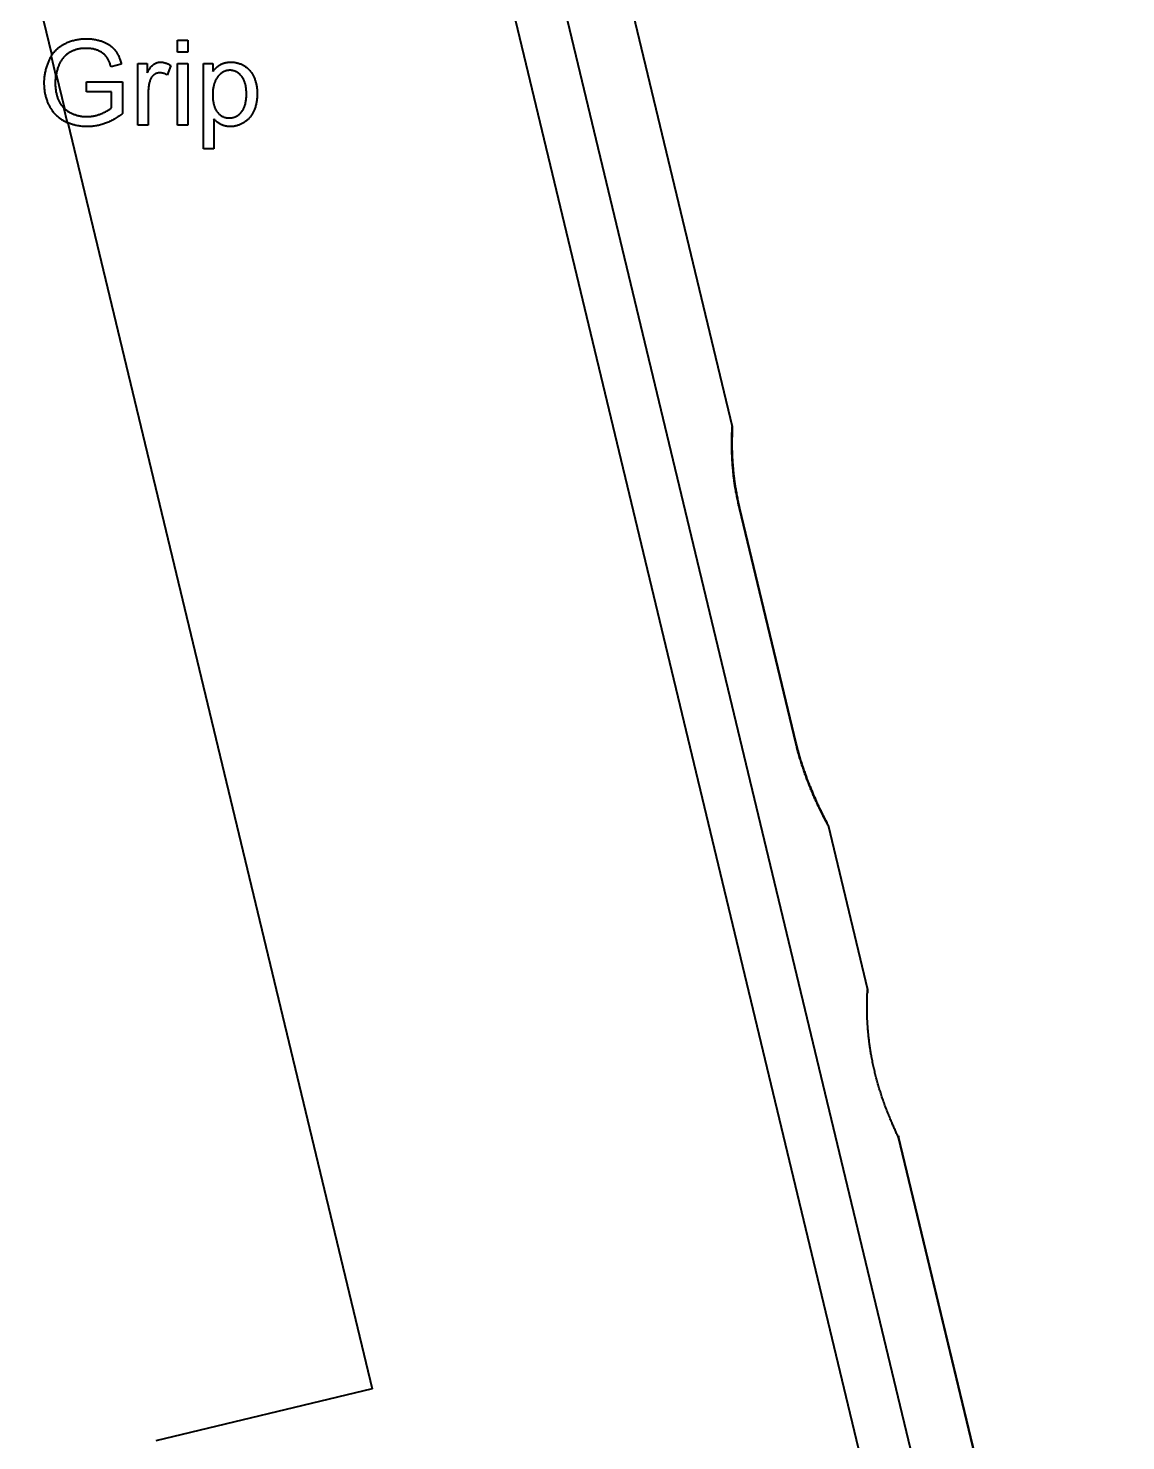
# Model space of a CAD drawing. Header units: millimetres. Extents: x 15 to 415, y 5 to 292.
# Drawn here: x 212.9 to 259.6, y 142.8 to 203 of the extents above; entities that cross this region are included whole.
import ezdxf

# ---------------------------------------------------------------- set-up
doc = ezdxf.new("R2010")
doc.units = ezdxf.units.MM
doc.layers.add('Geometrías', color=7, linetype='Continuous')

msp = doc.modelspace()

# ---------------------------------------------------------------- linework, layer by layer
at = {"layer": 'Geometrías', "linetype": 'Continuous', "lineweight": 40}
for p, q in [((228.736, 232.806), (257.394, 113.438)), ((231.589, 232.898), (242.843, 186.022)), ((255.522, 112.098), (227.198, 230.076)), ((212.85, 206.003), (213.851, 201.835)), ((219.21, 201.972), (219.21, 202.481)), ((219.21, 202.481), (219.654, 202.481)), ((219.654, 202.481), (219.654, 201.972)), ((213.826, 201.796), (214.03, 200.946)), ((219.654, 201.972), (219.21, 201.972)), ((216.815, 201.465), (216.376, 201.347)), ((217.517, 201.487), (217.917, 201.487)), ((217.517, 198.858), (217.517, 201.487)), ((217.917, 201.487), (217.917, 201.089)), ((218.93, 201.403), (218.774, 200.995)), ((219.21, 201.487), (219.654, 201.487)), ((219.21, 198.858), (219.21, 201.487)), ((219.654, 201.487), (219.654, 198.858)), ((220.317, 197.853), (220.317, 201.487)), ((220.317, 201.487), (220.715, 201.487)), ((220.715, 201.487), (220.715, 201.145)), ((214.043, 201.034), (214.394, 199.571)), ((215.332, 200.703), (216.871, 200.703)), ((215.332, 200.279), (215.332, 200.703)), ((216.871, 200.703), (216.871, 199.362)), ((216.393, 200.279), (215.332, 200.279)), ((216.393, 199.601), (216.393, 200.279)), ((214.348, 199.619), (214.503, 198.976)), ((214.541, 198.959), (227.495, 145.002)), ((217.961, 198.858), (217.517, 198.858)), ((219.654, 198.858), (219.21, 198.858)), ((220.758, 199.129), (220.758, 197.853)), ((220.758, 197.853), (220.317, 197.853)), ((242.843, 186.022), (242.843, 186.022)), ((242.856, 185.88), (242.857, 185.881)), ((242.856, 185.877), (242.856, 185.88)), ((242.857, 185.881), (242.857, 185.881)), ((243.169, 182.522), (243.15, 182.517)), ((245.551, 172.517), (243.15, 182.517)), ((245.57, 172.522), (243.169, 182.522)), ((245.57, 172.522), (245.551, 172.517)), ((246.88, 169.14), (246.88, 169.14)), ((246.925, 169.022), (246.925, 169.022)), ((246.925, 169.022), (248.605, 162.022)), ((248.605, 162.022), (248.605, 162.022)), ((249.918, 155.784), (249.919, 155.781)), ((249.918, 155.784), (249.919, 155.781)), ((249.926, 155.761), (249.924, 155.768)), ((249.924, 155.768), (249.926, 155.761)), ((259.605, 115.443), (249.926, 155.761)), ((259.598, 115.441), (249.928, 155.72)), ((227.495, 145.002), (218.29, 142.792))]:
    msp.add_line(p, q, dxfattribs=at)
at = {"layer": 'Geometrías', "linetype": 'Continuous', "lineweight": 40, "flags": 128}
for points in [[(213.851, 201.835), (213.869, 201.862), (213.887, 201.888), (213.906, 201.914), (213.926, 201.94), (213.946, 201.965), (213.967, 201.989), (213.988, 202.014), (214.01, 202.037), (214.032, 202.061), (214.055, 202.083), (214.08, 202.107), (214.105, 202.129), (214.13, 202.151), (214.156, 202.173), (214.183, 202.194), (214.209, 202.213), (214.235, 202.232), (214.262, 202.25), (214.289, 202.267), (214.316, 202.284), (214.344, 202.301), (214.372, 202.316), (214.401, 202.332), (214.43, 202.346), (214.459, 202.36), (214.497, 202.378), (214.536, 202.394), (214.575, 202.41), (214.614, 202.424), (214.654, 202.438), (214.694, 202.451), (214.735, 202.463), (214.775, 202.474), (214.816, 202.484), (214.857, 202.493), (214.898, 202.501), (214.94, 202.509), (214.981, 202.516), (215.023, 202.521), (215.064, 202.526), (215.106, 202.531), (215.151, 202.534), (215.196, 202.537), (215.241, 202.539), (215.286, 202.54), (215.33, 202.541), (215.373, 202.541), (215.417, 202.539), (215.461, 202.537), (215.504, 202.534), (215.548, 202.531), (215.591, 202.526), (215.634, 202.52), (215.677, 202.514), (215.72, 202.506), (215.763, 202.498), (215.806, 202.488), (215.842, 202.479), (215.878, 202.469), (215.914, 202.458), (215.95, 202.447), (215.986, 202.435), (216.017, 202.423), (216.049, 202.411), (216.08, 202.398), (216.111, 202.385), (216.141, 202.37), (216.171, 202.355), (216.201, 202.339), (216.231, 202.323), (216.255, 202.309), (216.278, 202.294), (216.302, 202.278), (216.325, 202.262), (216.347, 202.246), (216.369, 202.229), (216.39, 202.212), (216.41, 202.195), (216.431, 202.177), (216.45, 202.158), (216.469, 202.139), (216.488, 202.119), (216.506, 202.099), (216.524, 202.079), (216.541, 202.058), (216.559, 202.035), (216.576, 202.012), (216.592, 201.988), (216.608, 201.964), (216.624, 201.939), (216.641, 201.91), (216.657, 201.881), (216.673, 201.851), (216.688, 201.821), (216.702, 201.79), (216.716, 201.76), (216.729, 201.729), (216.742, 201.697), (216.753, 201.666), (216.765, 201.634), (216.779, 201.592), (216.792, 201.55), (216.804, 201.508), (216.815, 201.465)], [(213.826, 201.795), (213.811, 201.77), (213.792, 201.737), (213.773, 201.704), (213.756, 201.67), (213.739, 201.636), (213.723, 201.601), (213.707, 201.566), (213.692, 201.531), (213.678, 201.496), (213.663, 201.459), (213.65, 201.422), (213.637, 201.384), (213.624, 201.346), (213.613, 201.308), (213.6, 201.266), (213.589, 201.224), (213.579, 201.181), (213.569, 201.138), (213.56, 201.095), (213.552, 201.052), (213.545, 201.008), (213.539, 200.965), (213.534, 200.921), (213.529, 200.877), (213.525, 200.832), (213.522, 200.786), (213.52, 200.74), (213.519, 200.694), (213.519, 200.649), (213.519, 200.601), (213.521, 200.554), (213.523, 200.507), (213.526, 200.459), (213.53, 200.412), (213.535, 200.365), (213.541, 200.318), (213.548, 200.271), (213.555, 200.234), (213.562, 200.197), (213.57, 200.16), (213.578, 200.123), (213.587, 200.086), (213.598, 200.046), (213.609, 200.007), (213.622, 199.968), (213.635, 199.93), (213.649, 199.892), (213.662, 199.858), (213.675, 199.825), (213.689, 199.792), (213.704, 199.759), (213.72, 199.727), (213.736, 199.695), (213.753, 199.663), (213.77, 199.632), (213.788, 199.6), (213.807, 199.57), (213.827, 199.538), (213.848, 199.507), (213.87, 199.477), (213.893, 199.447), (213.916, 199.418), (213.939, 199.39), (213.963, 199.363), (213.988, 199.337), (214.012, 199.311), (214.038, 199.286), (214.064, 199.261), (214.091, 199.237), (214.118, 199.214), (214.146, 199.192), (214.175, 199.17), (214.205, 199.147), (214.236, 199.125), (214.268, 199.104), (214.3, 199.084), (214.332, 199.064), (214.366, 199.045), (214.401, 199.026), (214.435, 199.008), (214.47, 198.991), (214.503, 198.976)], [(213.851, 201.835), (213.83, 201.803), (213.826, 201.795)], [(216.376, 201.347), (216.367, 201.38), (216.356, 201.413), (216.345, 201.446), (216.334, 201.479), (216.322, 201.511), (216.309, 201.543), (216.295, 201.575), (216.281, 201.606), (216.268, 201.632), (216.255, 201.657), (216.241, 201.682), (216.227, 201.707), (216.211, 201.731), (216.198, 201.75), (216.185, 201.769), (216.171, 201.787), (216.157, 201.805), (216.142, 201.822), (216.126, 201.839), (216.109, 201.856), (216.092, 201.872), (216.074, 201.888), (216.056, 201.903), (216.037, 201.918), (216.018, 201.932), (215.995, 201.948), (215.972, 201.963), (215.948, 201.978), (215.924, 201.991), (215.899, 202.004), (215.875, 202.017), (215.849, 202.028), (215.824, 202.039), (215.797, 202.05), (215.769, 202.06), (215.741, 202.07), (215.714, 202.079), (215.679, 202.088), (215.645, 202.097), (215.61, 202.105), (215.574, 202.112), (215.539, 202.118), (215.504, 202.123), (215.468, 202.127), (215.432, 202.13), (215.402, 202.132), (215.372, 202.133), (215.342, 202.133), (215.312, 202.133), (215.282, 202.133), (215.244, 202.131), (215.207, 202.129), (215.169, 202.127), (215.131, 202.123), (215.094, 202.119), (215.056, 202.113), (215.019, 202.107), (214.982, 202.099), (214.952, 202.093), (214.921, 202.085), (214.891, 202.077), (214.861, 202.068), (214.831, 202.058), (214.802, 202.047), (214.773, 202.036), (214.744, 202.024), (214.716, 202.011), (214.688, 201.998), (214.66, 201.984), (214.633, 201.969), (214.606, 201.953), (214.578, 201.936), (214.551, 201.918), (214.525, 201.899), (214.499, 201.88), (214.474, 201.86), (214.451, 201.84), (214.428, 201.819), (214.405, 201.798), (214.383, 201.776), (214.362, 201.753), (214.342, 201.729), (214.322, 201.705), (214.302, 201.679), (214.282, 201.652), (214.264, 201.625), (214.246, 201.598), (214.23, 201.571), (214.214, 201.544), (214.199, 201.516), (214.185, 201.488), (214.172, 201.46), (214.159, 201.431), (214.147, 201.402), (214.136, 201.373), (214.125, 201.344), (214.115, 201.314), (214.102, 201.275), (214.09, 201.236), (214.079, 201.196), (214.068, 201.156), (214.059, 201.116), (214.051, 201.075), (214.043, 201.034)], [(217.917, 201.089), (217.935, 201.121), (217.954, 201.153), (217.972, 201.185), (217.992, 201.217), (218.008, 201.242), (218.024, 201.266), (218.041, 201.291), (218.058, 201.315), (218.076, 201.338), (218.091, 201.356), (218.106, 201.373), (218.121, 201.39), (218.137, 201.406), (218.151, 201.419), (218.165, 201.431), (218.18, 201.443), (218.195, 201.454), (218.211, 201.464), (218.23, 201.476), (218.25, 201.487), (218.271, 201.498), (218.292, 201.507), (218.309, 201.514), (218.327, 201.52), (218.345, 201.526), (218.363, 201.531), (218.381, 201.535), (218.403, 201.539), (218.424, 201.542), (218.446, 201.544), (218.468, 201.545), (218.49, 201.545), (218.512, 201.544), (218.535, 201.543), (218.557, 201.54), (218.583, 201.537), (218.609, 201.533), (218.634, 201.527), (218.66, 201.521), (218.685, 201.514), (218.711, 201.506), (218.737, 201.497), (218.762, 201.488), (218.787, 201.477), (218.812, 201.466), (218.842, 201.452), (218.872, 201.436), (218.901, 201.42), (218.93, 201.403)], [(218.774, 200.995), (218.752, 201.007), (218.731, 201.018), (218.709, 201.028), (218.687, 201.038), (218.665, 201.047), (218.641, 201.055), (218.618, 201.062), (218.594, 201.069), (218.57, 201.074), (218.545, 201.079), (218.526, 201.082), (218.507, 201.084), (218.488, 201.086), (218.468, 201.087), (218.449, 201.087), (218.429, 201.086), (218.409, 201.085), (218.389, 201.082), (218.37, 201.079), (218.351, 201.075), (218.332, 201.069), (218.314, 201.063), (218.295, 201.056), (218.277, 201.048), (218.259, 201.039), (218.241, 201.028), (218.227, 201.02), (218.214, 201.01), (218.2, 201), (218.188, 200.99), (218.171, 200.975), (218.155, 200.959), (218.139, 200.942), (218.127, 200.928), (218.115, 200.913), (218.104, 200.898), (218.093, 200.882), (218.083, 200.865), (218.074, 200.849), (218.065, 200.831), (218.056, 200.814), (218.049, 200.796), (218.042, 200.778), (218.035, 200.759), (218.029, 200.741), (218.023, 200.722), (218.015, 200.691), (218.006, 200.66), (217.999, 200.628), (217.992, 200.595), (217.986, 200.562), (217.981, 200.528), (217.976, 200.494), (217.972, 200.459), (217.969, 200.424), (217.966, 200.389), (217.964, 200.353), (217.962, 200.318), (217.961, 200.283), (217.961, 200.248), (217.961, 200.213), (217.961, 200.178), (217.961, 200.002), (217.961, 199.821), (217.961, 198.858)], [(220.708, 200.156), (220.708, 200.118), (220.709, 200.08), (220.71, 200.043), (220.713, 200.005), (220.716, 199.967), (220.719, 199.93), (220.724, 199.892), (220.73, 199.855), (220.735, 199.824), (220.741, 199.793), (220.747, 199.763), (220.755, 199.733), (220.763, 199.703), (220.771, 199.678), (220.779, 199.653), (220.788, 199.628), (220.797, 199.604), (220.808, 199.579), (220.819, 199.555), (220.831, 199.531), (220.844, 199.507), (220.858, 199.484), (220.872, 199.462), (220.885, 199.444), (220.898, 199.427), (220.912, 199.409), (220.926, 199.393), (220.941, 199.377), (220.956, 199.361), (220.972, 199.345), (220.989, 199.33), (221.006, 199.315), (221.023, 199.3), (221.041, 199.286), (221.059, 199.273), (221.08, 199.259), (221.102, 199.246), (221.124, 199.234), (221.147, 199.223), (221.165, 199.214), (221.185, 199.206), (221.204, 199.199), (221.224, 199.192), (221.243, 199.186), (221.268, 199.18), (221.292, 199.175), (221.317, 199.171), (221.342, 199.168), (221.363, 199.166), (221.383, 199.165), (221.404, 199.165), (221.425, 199.165), (221.445, 199.166), (221.466, 199.167), (221.488, 199.169), (221.509, 199.172), (221.53, 199.175), (221.551, 199.179), (221.572, 199.184), (221.593, 199.189), (221.614, 199.196), (221.635, 199.203), (221.655, 199.21), (221.676, 199.219), (221.696, 199.228), (221.716, 199.238), (221.735, 199.249), (221.754, 199.26), (221.773, 199.272), (221.792, 199.285), (221.81, 199.299), (221.828, 199.313), (221.845, 199.328), (221.865, 199.346), (221.885, 199.366), (221.904, 199.386), (221.922, 199.406), (221.937, 199.423), (221.95, 199.441), (221.964, 199.459), (221.977, 199.477), (221.989, 199.496), (222.002, 199.518), (222.014, 199.54), (222.026, 199.563), (222.037, 199.586), (222.047, 199.609), (222.057, 199.633), (222.066, 199.657), (222.074, 199.682), (222.082, 199.706), (222.089, 199.731), (222.098, 199.763), (222.106, 199.795), (222.112, 199.828), (222.119, 199.86), (222.124, 199.893), (222.13, 199.934), (222.134, 199.975), (222.138, 200.016), (222.141, 200.057), (222.143, 200.1), (222.144, 200.143), (222.145, 200.186), (222.145, 200.229), (222.144, 200.266), (222.142, 200.303), (222.14, 200.339), (222.137, 200.376), (222.134, 200.412), (222.129, 200.448), (222.124, 200.485), (222.118, 200.521), (222.113, 200.55), (222.106, 200.58), (222.099, 200.609), (222.091, 200.638), (222.083, 200.667), (222.073, 200.696), (222.063, 200.724), (222.052, 200.752), (222.043, 200.772), (222.033, 200.793), (222.023, 200.813), (222.013, 200.833), (222.001, 200.853), (221.989, 200.873), (221.976, 200.893), (221.962, 200.912), (221.946, 200.933), (221.929, 200.954), (221.911, 200.975), (221.892, 200.994), (221.873, 201.013), (221.857, 201.029), (221.839, 201.045), (221.821, 201.06), (221.803, 201.074), (221.784, 201.087), (221.765, 201.1), (221.744, 201.114), (221.723, 201.126), (221.701, 201.137), (221.678, 201.148), (221.66, 201.156), (221.641, 201.163), (221.621, 201.169), (221.602, 201.175), (221.582, 201.181), (221.558, 201.186), (221.534, 201.19), (221.51, 201.194), (221.485, 201.196), (221.46, 201.197), (221.434, 201.198), (221.409, 201.197), (221.384, 201.195), (221.364, 201.193), (221.344, 201.19), (221.324, 201.187), (221.304, 201.182), (221.284, 201.177), (221.264, 201.171), (221.244, 201.165), (221.225, 201.157), (221.205, 201.149), (221.186, 201.141), (221.165, 201.13), (221.144, 201.118), (221.123, 201.106), (221.103, 201.092), (221.083, 201.078), (221.063, 201.063), (221.044, 201.047), (221.026, 201.031), (221.008, 201.015), (220.991, 200.998), (220.974, 200.98), (220.958, 200.963), (220.942, 200.944), (220.926, 200.926), (220.911, 200.907), (220.897, 200.887), (220.882, 200.867), (220.869, 200.845), (220.855, 200.823), (220.843, 200.801), (220.83, 200.776), (220.817, 200.75), (220.806, 200.723), (220.795, 200.696), (220.785, 200.669), (220.775, 200.641), (220.766, 200.613), (220.758, 200.585), (220.751, 200.556), (220.744, 200.527), (220.737, 200.491), (220.73, 200.455), (220.725, 200.418), (220.72, 200.381), (220.716, 200.344), (220.713, 200.306), (220.71, 200.269), (220.709, 200.231), (220.708, 200.194), (220.708, 200.156)], [(220.715, 201.145), (220.732, 201.168), (220.75, 201.191), (220.769, 201.214), (220.788, 201.236), (220.808, 201.258), (220.828, 201.279), (220.849, 201.3), (220.87, 201.32), (220.893, 201.34), (220.917, 201.36), (220.941, 201.379), (220.965, 201.397), (220.983, 201.41), (221.002, 201.422), (221.021, 201.433), (221.04, 201.445), (221.059, 201.455), (221.079, 201.465), (221.1, 201.474), (221.121, 201.483), (221.142, 201.491), (221.164, 201.499), (221.186, 201.506), (221.208, 201.512), (221.237, 201.519), (221.265, 201.525), (221.295, 201.53), (221.324, 201.535), (221.353, 201.538), (221.383, 201.541), (221.412, 201.543), (221.442, 201.544), (221.473, 201.545), (221.504, 201.545), (221.535, 201.544), (221.566, 201.542), (221.597, 201.54), (221.627, 201.537), (221.658, 201.533), (221.688, 201.528), (221.719, 201.522), (221.749, 201.515), (221.779, 201.508), (221.809, 201.5), (221.84, 201.49), (221.87, 201.479), (221.901, 201.467), (221.931, 201.455), (221.958, 201.442), (221.985, 201.429), (222.011, 201.415), (222.037, 201.4), (222.063, 201.384), (222.088, 201.368), (222.112, 201.35), (222.136, 201.333), (222.161, 201.313), (222.185, 201.292), (222.209, 201.271), (222.232, 201.249), (222.251, 201.229), (222.27, 201.209), (222.288, 201.188), (222.306, 201.166), (222.323, 201.144), (222.34, 201.122), (222.356, 201.099), (222.371, 201.076), (222.387, 201.052), (222.402, 201.027), (222.416, 201.001), (222.43, 200.976), (222.445, 200.946), (222.459, 200.916), (222.472, 200.886), (222.485, 200.855), (222.497, 200.825), (222.508, 200.794), (222.519, 200.762), (222.529, 200.731), (222.538, 200.699), (222.547, 200.667), (222.556, 200.634), (222.563, 200.6), (222.57, 200.566), (222.577, 200.532), (222.583, 200.497), (222.588, 200.461), (222.592, 200.425), (222.596, 200.388), (222.599, 200.352), (222.602, 200.315), (222.604, 200.278), (222.605, 200.234), (222.606, 200.19), (222.605, 200.146), (222.604, 200.102), (222.601, 200.058), (222.599, 200.02), (222.595, 199.982), (222.591, 199.943), (222.586, 199.905), (222.58, 199.867), (222.573, 199.829), (222.565, 199.79), (222.557, 199.752), (222.547, 199.714), (222.537, 199.676), (222.525, 199.638), (222.513, 199.6), (222.5, 199.563), (222.485, 199.527), (222.473, 199.496), (222.46, 199.466), (222.446, 199.437), (222.431, 199.407), (222.416, 199.378), (222.401, 199.352), (222.385, 199.325), (222.369, 199.299), (222.352, 199.274), (222.335, 199.249), (222.316, 199.224), (222.298, 199.2), (222.278, 199.177), (222.257, 199.153), (222.235, 199.129), (222.212, 199.107), (222.189, 199.085), (222.166, 199.065), (222.143, 199.045), (222.119, 199.026), (222.094, 199.008), (222.069, 198.991), (222.044, 198.974), (222.018, 198.958), (221.991, 198.943), (221.963, 198.927), (221.935, 198.912), (221.906, 198.899), (221.877, 198.886), (221.848, 198.874), (221.819, 198.863), (221.79, 198.852), (221.76, 198.843), (221.73, 198.834), (221.7, 198.827), (221.67, 198.82), (221.639, 198.814), (221.607, 198.809), (221.574, 198.805), (221.542, 198.802), (221.509, 198.8), (221.479, 198.798), (221.449, 198.798), (221.419, 198.799), (221.39, 198.8), (221.36, 198.802), (221.33, 198.806), (221.301, 198.81), (221.271, 198.815), (221.246, 198.82), (221.221, 198.826), (221.197, 198.833), (221.172, 198.841), (221.148, 198.849), (221.124, 198.858), (221.101, 198.868), (221.077, 198.879), (221.054, 198.89), (221.031, 198.902), (221.009, 198.915), (220.987, 198.928), (220.965, 198.942), (220.943, 198.957), (220.92, 198.973), (220.899, 198.989), (220.878, 199.006), (220.856, 199.025), (220.835, 199.044), (220.815, 199.064), (220.795, 199.085), (220.776, 199.107), (220.758, 199.129)], [(214.348, 199.619), (214.337, 199.632), (214.319, 199.653), (214.302, 199.674), (214.285, 199.696), (214.269, 199.718), (214.253, 199.741), (214.238, 199.764), (214.223, 199.788), (214.208, 199.813), (214.194, 199.839), (214.18, 199.865), (214.167, 199.892), (214.154, 199.919), (214.141, 199.949), (214.128, 199.98), (214.117, 200.011), (214.106, 200.043), (214.095, 200.074), (214.086, 200.106), (214.077, 200.138), (214.069, 200.171), (214.061, 200.203), (214.054, 200.236), (214.046, 200.279), (214.039, 200.322), (214.033, 200.366), (214.027, 200.409), (214.023, 200.45), (214.02, 200.491), (214.017, 200.533), (214.015, 200.574), (214.014, 200.615), (214.013, 200.657), (214.013, 200.698), (214.014, 200.74), (214.015, 200.781), (214.018, 200.822), (214.021, 200.865), (214.025, 200.907), (214.03, 200.946)], [(214.03, 200.946), (214.03, 200.95), (214.036, 200.992), (214.043, 201.034)], [(214.394, 199.571), (214.375, 199.591), (214.356, 199.611), (214.348, 199.619)], [(214.394, 199.571), (214.415, 199.551), (214.437, 199.532), (214.459, 199.514), (214.481, 199.496), (214.504, 199.478), (214.528, 199.461), (214.553, 199.445), (214.577, 199.429), (214.603, 199.414), (214.628, 199.4), (214.658, 199.385), (214.688, 199.37), (214.719, 199.356), (214.75, 199.343), (214.781, 199.33), (214.812, 199.318), (214.844, 199.307), (214.875, 199.296), (214.907, 199.286), (214.939, 199.277), (214.974, 199.268), (215.008, 199.259), (215.042, 199.252), (215.077, 199.246), (215.112, 199.24), (215.145, 199.235), (215.178, 199.231), (215.211, 199.228), (215.244, 199.226), (215.277, 199.224), (215.311, 199.223), (215.344, 199.223), (215.377, 199.223), (215.41, 199.224), (215.444, 199.226), (215.478, 199.229), (215.513, 199.232), (215.548, 199.237), (215.582, 199.242), (215.617, 199.247), (215.65, 199.254), (215.684, 199.261), (215.717, 199.269), (215.75, 199.277), (215.783, 199.286), (215.815, 199.296), (215.848, 199.307), (215.88, 199.318), (215.912, 199.33), (215.943, 199.343), (215.984, 199.36), (216.025, 199.377), (216.065, 199.396), (216.105, 199.415), (216.139, 199.432), (216.172, 199.45), (216.205, 199.468), (216.23, 199.483), (216.254, 199.498), (216.278, 199.513), (216.302, 199.529), (216.321, 199.542), (216.339, 199.556), (216.358, 199.571), (216.376, 199.586), (216.393, 199.601)], [(216.871, 199.362), (216.833, 199.333), (216.795, 199.304), (216.757, 199.276), (216.718, 199.248), (216.679, 199.221), (216.639, 199.195), (216.599, 199.169), (216.559, 199.144), (216.518, 199.12), (216.476, 199.096), (216.435, 199.073), (216.392, 199.051), (216.35, 199.03), (216.307, 199.009), (216.263, 198.99), (216.224, 198.973), (216.184, 198.957), (216.144, 198.941), (216.104, 198.926), (216.064, 198.912), (216.023, 198.899), (215.979, 198.886), (215.934, 198.873), (215.889, 198.862), (215.844, 198.851), (215.799, 198.841), (215.754, 198.833), (215.708, 198.825), (215.662, 198.818), (215.616, 198.812), (215.57, 198.807), (215.524, 198.804), (215.478, 198.801), (215.438, 198.799), (215.399, 198.798), (215.359, 198.798), (215.319, 198.799), (215.279, 198.8), (215.233, 198.802), (215.187, 198.805), (215.141, 198.809), (215.094, 198.814), (215.049, 198.82), (215.003, 198.827), (214.957, 198.835), (214.912, 198.843), (214.875, 198.851), (214.839, 198.86), (214.803, 198.869), (214.768, 198.879), (214.732, 198.889), (214.694, 198.902), (214.656, 198.915), (214.618, 198.928), (214.581, 198.943), (214.544, 198.958), (214.541, 198.959)], [(214.503, 198.976), (214.506, 198.975), (214.541, 198.959)], [(243.15, 182.517), (243.137, 182.573), (243.124, 182.629), (243.111, 182.684), (243.099, 182.74), (243.087, 182.795), (243.075, 182.851), (243.063, 182.906), (243.052, 182.962), (243.041, 183.017), (243.03, 183.073), (243.02, 183.128), (243.01, 183.183), (243, 183.238), (242.991, 183.293), (242.981, 183.348), (242.973, 183.397), (242.965, 183.445), (242.958, 183.494), (242.951, 183.542), (242.943, 183.591), (242.937, 183.638), (242.929, 183.692), (242.922, 183.746), (242.915, 183.799), (242.909, 183.851), (242.902, 183.904), (242.896, 183.956), (242.891, 184.008), (242.885, 184.059), (242.88, 184.11), (242.875, 184.16), (242.87, 184.21), (242.866, 184.26), (242.862, 184.309), (242.858, 184.357), (242.854, 184.405), (242.851, 184.448), (242.848, 184.491), (242.846, 184.532), (242.843, 184.574), (242.841, 184.615), (242.838, 184.656), (242.836, 184.7), (242.834, 184.744), (242.832, 184.788), (242.83, 184.831), (242.829, 184.873), (242.828, 184.915), (242.826, 184.956), (242.825, 184.996), (242.824, 185.036), (242.824, 185.075), (242.823, 185.113), (242.823, 185.151), (242.822, 185.188), (242.822, 185.224), (242.822, 185.26), (242.822, 185.297), (242.822, 185.333), (242.822, 185.369), (242.822, 185.403), (242.823, 185.437), (242.823, 185.468), (242.823, 185.499), (242.824, 185.529), (242.825, 185.558), (242.825, 185.586), (242.826, 185.614), (242.827, 185.64), (242.827, 185.666), (242.828, 185.691), (242.829, 185.715), (242.83, 185.738), (242.831, 185.76), (242.832, 185.782), (242.832, 185.802), (242.833, 185.822), (242.834, 185.842), (242.835, 185.861), (242.836, 185.878), (242.837, 185.895), (242.837, 185.911), (242.838, 185.925), (242.839, 185.938), (242.839, 185.95), (242.84, 185.962), (242.84, 185.972), (242.841, 185.981), (242.841, 185.99), (242.842, 185.997), (242.842, 186.004), (242.843, 186.009), (242.843, 186.014), (242.843, 186.017), (242.843, 186.02), (242.843, 186.021), (242.843, 186.022), (242.843, 186.022)], [(243.169, 182.522), (243.165, 182.542), (243.16, 182.561), (243.156, 182.579), (243.152, 182.597), (243.148, 182.613), (243.144, 182.629), (243.141, 182.644), (243.137, 182.66), (243.134, 182.674), (243.131, 182.688), (243.128, 182.7), (243.125, 182.712), (243.124, 182.721), (243.122, 182.729), (243.12, 182.737), (243.118, 182.745), (243.116, 182.752), (243.115, 182.76), (243.106, 182.798), (243.1, 182.83), (243.093, 182.862), (243.086, 182.893), (243.08, 182.925), (243.073, 182.957), (243.062, 183.014), (243.051, 183.07), (243.04, 183.127), (243.03, 183.183), (243.02, 183.24), (243.011, 183.291), (243.003, 183.341), (242.994, 183.392), (242.986, 183.442), (242.978, 183.493), (242.971, 183.543), (242.963, 183.593), (242.957, 183.639), (242.951, 183.684), (242.944, 183.729), (242.939, 183.774), (242.933, 183.818), (242.928, 183.862), (242.922, 183.91), (242.916, 183.958), (242.911, 184.005), (242.906, 184.052), (242.901, 184.099), (242.897, 184.145), (242.893, 184.19), (242.888, 184.237), (242.884, 184.283), (242.881, 184.328), (242.879, 184.35), (242.877, 184.371), (242.876, 184.392), (242.874, 184.413), (242.872, 184.434), (242.871, 184.452), (242.87, 184.471), (242.869, 184.49), (242.868, 184.501), (242.867, 184.512), (242.866, 184.523), (242.866, 184.533), (242.865, 184.543), (242.865, 184.552), (242.864, 184.56), (242.864, 184.568), (242.863, 184.576), (242.863, 184.585), (242.862, 184.594), (242.862, 184.603), (242.861, 184.613), (242.86, 184.624), (242.86, 184.635), (242.859, 184.646), (242.859, 184.657), (242.858, 184.668), (242.857, 184.687), (242.856, 184.705), (242.855, 184.723), (242.853, 184.766), (242.852, 184.808), (242.85, 184.85), (242.849, 184.891), (242.847, 184.931), (242.846, 184.971), (242.845, 185.011), (242.845, 185.049), (242.844, 185.087), (242.843, 185.124), (242.843, 185.161), (242.843, 185.196), (242.842, 185.214), (242.842, 185.232), (242.842, 185.25), (242.842, 185.267), (242.842, 185.284), (242.842, 185.3), (242.842, 185.319), (242.842, 185.338), (242.842, 185.357), (242.843, 185.376), (242.843, 185.4), (242.843, 185.423), (242.843, 185.446), (242.844, 185.468), (242.844, 185.489), (242.844, 185.51), (242.845, 185.531), (242.845, 185.552), (242.846, 185.573), (242.846, 185.594), (242.847, 185.614), (242.847, 185.633), (242.848, 185.655), (242.848, 185.676), (242.849, 185.696), (242.85, 185.715), (242.85, 185.733), (242.851, 185.75), (242.851, 185.763), (242.852, 185.775), (242.852, 185.786), (242.853, 185.797), (242.853, 185.807), (242.854, 185.817), (242.854, 185.826), (242.854, 185.835), (242.855, 185.843), (242.855, 185.85), (242.855, 185.857), (242.856, 185.863), (242.856, 185.868), (242.856, 185.872), (242.856, 185.876), (242.856, 185.877)], [(246.925, 169.022), (246.925, 169.022), (246.924, 169.023), (246.924, 169.024), (246.922, 169.026), (246.921, 169.03), (246.919, 169.033), (246.916, 169.037), (246.914, 169.042), (246.911, 169.048), (246.907, 169.054), (246.904, 169.061), (246.899, 169.069), (246.895, 169.078), (246.89, 169.087), (246.884, 169.097), (246.878, 169.108), (246.872, 169.12), (246.866, 169.132), (246.859, 169.145), (246.851, 169.159), (246.844, 169.173), (246.836, 169.189), (246.827, 169.204), (246.819, 169.221), (246.81, 169.238), (246.8, 169.256), (246.79, 169.276), (246.779, 169.296), (246.768, 169.318), (246.757, 169.34), (246.745, 169.362), (246.734, 169.385), (246.722, 169.409), (246.709, 169.433), (246.697, 169.458), (246.684, 169.484), (246.671, 169.51), (246.657, 169.537), (246.644, 169.564), (246.63, 169.592), (246.616, 169.621), (246.601, 169.65), (246.586, 169.68), (246.572, 169.711), (246.557, 169.742), (246.541, 169.774), (246.525, 169.808), (246.508, 169.843), (246.491, 169.879), (246.474, 169.915), (246.457, 169.952), (246.439, 169.99), (246.421, 170.03), (246.403, 170.07), (246.385, 170.11), (246.366, 170.151), (246.348, 170.193), (246.329, 170.235), (246.31, 170.278), (246.291, 170.322), (246.272, 170.366), (246.253, 170.411), (246.234, 170.456), (246.215, 170.502), (246.195, 170.548), (246.176, 170.595), (246.156, 170.646), (246.135, 170.697), (246.114, 170.748), (246.094, 170.8), (246.073, 170.853), (246.056, 170.897), (246.039, 170.942), (246.022, 170.987), (246.005, 171.032), (245.988, 171.078), (245.972, 171.124), (245.955, 171.171), (245.938, 171.217), (245.921, 171.265), (245.905, 171.312), (245.888, 171.36), (245.872, 171.408), (245.856, 171.456), (245.84, 171.504), (245.824, 171.553), (245.808, 171.602), (245.792, 171.651), (245.776, 171.701), (245.76, 171.755), (245.743, 171.809), (245.727, 171.863), (245.711, 171.917), (245.695, 171.972), (245.679, 172.026), (245.666, 172.075), (245.652, 172.123), (245.639, 172.172), (245.626, 172.221), (245.613, 172.27), (245.6, 172.319), (245.587, 172.369), (245.575, 172.418), (245.563, 172.468), (245.551, 172.517)], [(246.88, 169.14), (246.88, 169.14), (246.88, 169.14), (246.88, 169.141), (246.879, 169.142), (246.878, 169.144), (246.876, 169.147), (246.875, 169.15), (246.873, 169.153), (246.871, 169.157), (246.868, 169.162), (246.866, 169.167), (246.863, 169.173), (246.86, 169.179), (246.856, 169.185), (246.852, 169.193), (246.848, 169.2), (246.844, 169.208), (246.838, 169.22), (246.832, 169.231), (246.825, 169.244), (246.818, 169.258), (246.811, 169.272), (246.803, 169.287), (246.795, 169.303), (246.787, 169.318), (246.779, 169.334), (246.771, 169.35), (246.762, 169.367), (246.753, 169.385), (246.744, 169.404), (246.738, 169.414), (246.733, 169.424), (246.728, 169.435), (246.722, 169.446), (246.717, 169.456), (246.712, 169.466), (246.707, 169.477), (246.701, 169.488), (246.696, 169.499), (246.689, 169.513), (246.682, 169.527), (246.674, 169.541), (246.667, 169.556), (246.66, 169.57), (246.653, 169.585), (246.648, 169.595), (246.643, 169.605), (246.638, 169.616), (246.632, 169.627), (246.627, 169.638), (246.624, 169.645), (246.62, 169.651), (246.617, 169.658), (246.615, 169.663), (246.612, 169.669), (246.609, 169.674), (246.607, 169.678), (246.606, 169.681), (246.604, 169.685), (246.602, 169.688), (246.6, 169.692), (246.598, 169.697), (246.596, 169.701), (246.594, 169.706), (246.591, 169.711), (246.589, 169.716), (246.583, 169.729), (246.577, 169.742), (246.571, 169.754), (246.564, 169.769), (246.557, 169.784), (246.549, 169.799), (246.542, 169.814), (246.535, 169.829), (246.528, 169.845), (246.52, 169.86), (246.51, 169.882), (246.5, 169.904), (246.489, 169.927), (246.479, 169.95), (246.468, 169.973), (246.457, 169.996), (246.447, 170.018), (246.437, 170.041), (246.426, 170.065), (246.415, 170.09), (246.403, 170.115), (246.384, 170.157), (246.366, 170.199), (246.347, 170.241), (246.328, 170.284), (246.31, 170.327), (246.291, 170.371), (246.272, 170.416), (246.254, 170.457), (246.237, 170.499), (246.219, 170.542), (246.201, 170.585), (246.184, 170.628), (246.166, 170.672), (246.156, 170.697), (246.146, 170.722), (246.136, 170.747), (246.126, 170.773), (246.115, 170.799), (246.105, 170.826), (246.098, 170.844), (246.091, 170.861), (246.085, 170.877), (246.079, 170.894), (246.073, 170.909), (246.066, 170.926), (246.06, 170.942), (246.054, 170.96), (246.047, 170.978), (246.04, 170.996), (246.033, 171.015), (246.026, 171.034), (246.019, 171.052), (246.012, 171.07), (246, 171.104), (245.988, 171.137), (245.976, 171.171), (245.959, 171.218), (245.942, 171.266), (245.925, 171.315), (245.908, 171.363), (245.891, 171.412), (245.875, 171.462), (245.858, 171.511), (245.84, 171.566), (245.823, 171.621), (245.805, 171.677), (245.787, 171.733), (245.77, 171.789), (245.754, 171.841), (245.739, 171.893), (245.724, 171.945), (245.709, 171.996), (245.694, 172.048), (245.679, 172.101), (245.665, 172.153), (245.657, 172.184), (245.648, 172.214), (245.64, 172.244), (245.637, 172.255), (245.634, 172.267), (245.631, 172.278), (245.628, 172.29), (245.625, 172.301), (245.623, 172.312), (245.62, 172.321), (245.618, 172.332), (245.615, 172.342), (245.612, 172.354), (245.609, 172.367), (245.605, 172.38), (245.602, 172.394), (245.598, 172.409), (245.594, 172.426), (245.589, 172.443), (245.585, 172.462), (245.58, 172.481), (245.575, 172.501), (245.57, 172.522)], [(249.928, 155.72), (249.912, 155.754), (249.896, 155.788), (249.879, 155.822), (249.863, 155.857), (249.846, 155.893), (249.829, 155.929), (249.812, 155.967), (249.794, 156.004), (249.777, 156.042), (249.759, 156.081), (249.741, 156.121), (249.723, 156.161), (249.705, 156.201), (249.687, 156.243), (249.669, 156.284), (249.649, 156.329), (249.63, 156.375), (249.61, 156.421), (249.59, 156.467), (249.57, 156.515), (249.55, 156.563), (249.53, 156.613), (249.51, 156.663), (249.489, 156.713), (249.469, 156.765), (249.449, 156.816), (249.429, 156.868), (249.408, 156.921), (249.388, 156.974), (249.368, 157.028), (249.348, 157.082), (249.328, 157.137), (249.308, 157.192), (249.288, 157.247), (249.269, 157.303), (249.251, 157.354), (249.234, 157.405), (249.217, 157.456), (249.2, 157.507), (249.183, 157.559), (249.166, 157.611), (249.151, 157.66), (249.135, 157.709), (249.12, 157.759), (249.104, 157.808), (249.089, 157.858), (249.075, 157.909), (249.06, 157.959), (249.045, 158.01), (249.031, 158.06), (249.017, 158.111), (249.003, 158.162), (248.989, 158.213), (248.975, 158.265), (248.962, 158.316), (248.949, 158.368), (248.936, 158.419), (248.923, 158.471), (248.911, 158.523), (248.897, 158.579), (248.884, 158.635), (248.871, 158.692), (248.859, 158.748), (248.847, 158.805), (248.835, 158.861), (248.822, 158.92), (248.811, 158.978), (248.799, 159.036), (248.788, 159.095), (248.777, 159.153), (248.768, 159.201), (248.76, 159.25), (248.752, 159.298), (248.744, 159.346), (248.736, 159.394), (248.728, 159.441), (248.721, 159.489), (248.713, 159.536), (248.706, 159.583), (248.7, 159.63), (248.693, 159.677), (248.687, 159.724), (248.68, 159.774), (248.674, 159.824), (248.668, 159.874), (248.662, 159.923), (248.656, 159.972), (248.651, 160.021), (248.646, 160.072), (248.641, 160.123), (248.636, 160.173), (248.631, 160.223), (248.627, 160.273), (248.623, 160.322), (248.619, 160.37), (248.615, 160.418), (248.612, 160.466), (248.609, 160.513), (248.606, 160.559), (248.603, 160.605), (248.601, 160.65), (248.598, 160.695), (248.596, 160.739), (248.594, 160.778), (248.593, 160.816), (248.591, 160.854), (248.59, 160.892), (248.589, 160.929), (248.588, 160.965), (248.587, 161.006), (248.586, 161.046), (248.585, 161.085), (248.585, 161.123), (248.584, 161.161), (248.584, 161.198), (248.584, 161.235), (248.584, 161.27), (248.584, 161.305), (248.584, 161.339), (248.584, 161.372), (248.584, 161.405), (248.584, 161.437), (248.585, 161.468), (248.585, 161.498), (248.586, 161.529), (248.587, 161.56), (248.587, 161.589), (248.588, 161.618), (248.589, 161.646), (248.59, 161.671), (248.59, 161.696), (248.591, 161.72), (248.592, 161.743), (248.593, 161.766), (248.594, 161.787), (248.594, 161.807), (248.595, 161.827), (248.596, 161.845), (248.597, 161.863), (248.598, 161.88), (248.598, 161.896), (248.599, 161.911), (248.6, 161.925), (248.601, 161.938), (248.601, 161.951), (248.602, 161.962), (248.602, 161.973), (248.603, 161.983), (248.603, 161.992), (248.604, 161.998), (248.604, 162.003), (248.604, 162.008), (248.605, 162.012), (248.605, 162.016), (248.605, 162.018), (248.605, 162.02), (248.605, 162.022), (248.605, 162.022), (248.605, 162.022)], [(249.919, 155.781), (249.92, 155.778), (249.924, 155.768)], [(249.926, 155.761), (249.926, 155.761), (249.926, 155.758)], [(249.926, 155.758), (249.927, 155.754), (249.928, 155.746), (249.929, 155.738), (249.929, 155.731), (249.928, 155.723), (249.928, 155.72)]]:
    msp.add_lwpolyline(points, dxfattribs=at)
at = {"layer": 'Geometrías', "linetype": 'Continuous', "lineweight": 40}
for centre, start, end in [((242.357, 185.905), 356.71622, 13.5), ((246.438, 168.905), 13.5, 28.375), ((248.119, 161.905), 356.71622, 13.5)]:
    msp.add_arc(centre, 0.5, start, end, dxfattribs=at)

doc.saveas('drawing.dxf')
